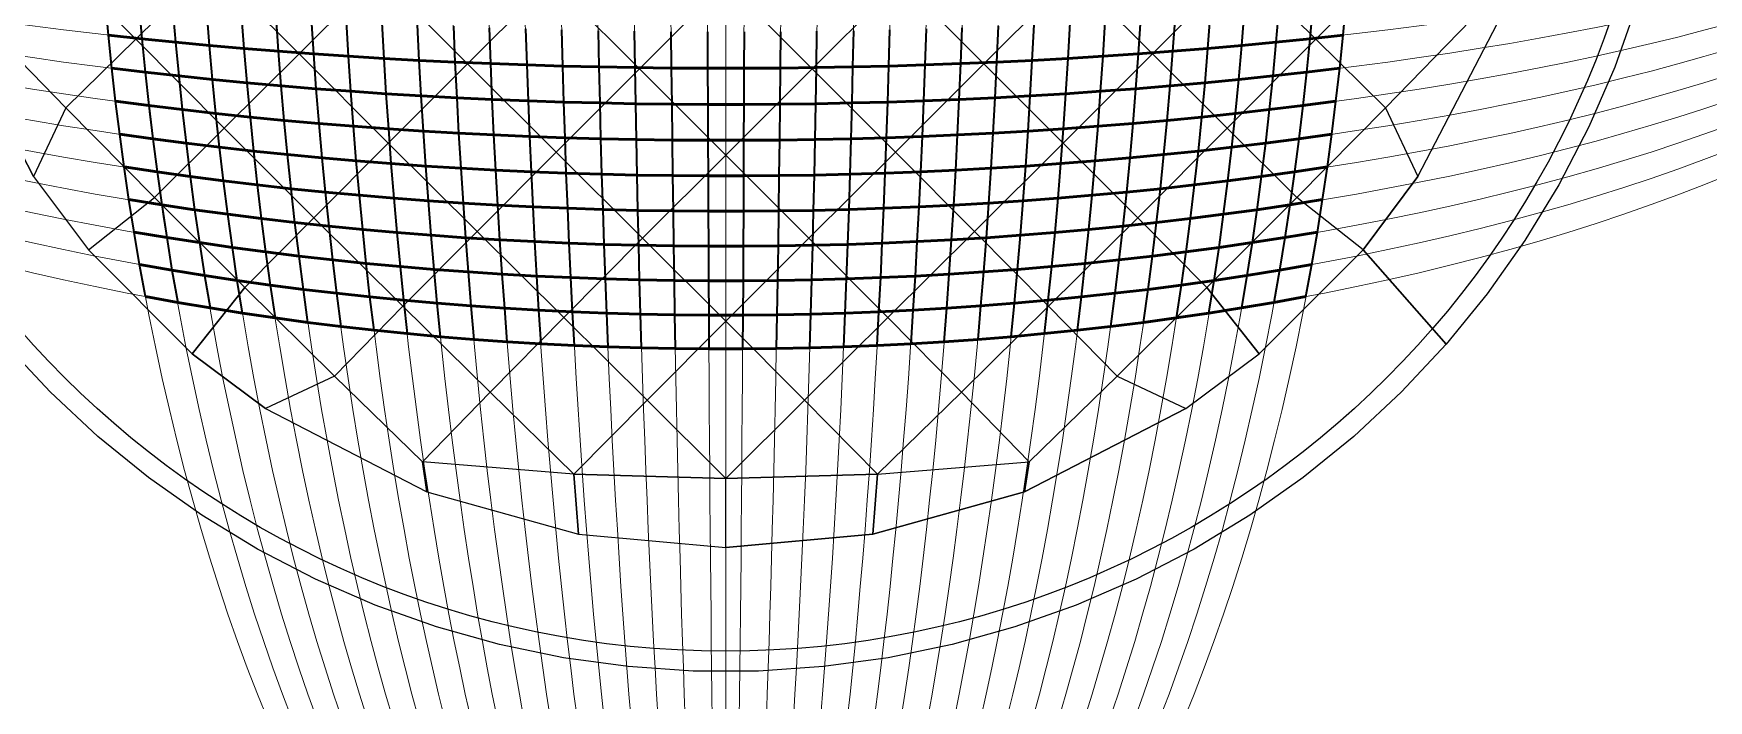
# Model space of a CAD drawing. Header units: millimetres. Extents: x -43 to 170, y -51 to 57.
# Drawn here: x 103.34 to 143.65, y -23.69 to -7.63 of the extents above; entities that cross this region are included whole.
import ezdxf

# ---------------------------------------------------------------- set-up
doc = ezdxf.new("R2010")
doc.units = ezdxf.units.MM
doc.linetypes.add('CENTER2', pattern=[28.575, 19.05, -3.175, 3.175, -3.175])
doc.layers.add('R139', color=7, linetype='Continuous')
for name, color, linetype, lineweight in [('tendons lower level', 201, 'Continuous', 35), ('tendons upper level', 50, 'Continuous', 50), ('Канаты', 130, 'Continuous', 20), ('Осевые линии', 80, 'Continuous', 15)]:
    doc.layers.add(name, color=color, linetype=linetype, lineweight=lineweight)

# ---------------------------------------------------------------- blocks, each defined once
blk = doc.blocks.new('wefwefwefwefefwfwefef')
at = {"layer": 'R139', "color": 0, "linetype": 'ByBlock', "lineweight": -2}
for p, q in [((-14.195, -7.766, -3.886), (-16.262, -5.669, -4.45)), ((-14.195, -7.766, -3.886), (-16.262, -5.669, -4.45)), ((-12.395, -5.984, -2.746), (-14.195, -7.766, -3.886)), ((-12.395, -5.984, -2.746), (-14.195, -7.766, -3.886)), ((-10.268, -8.12, -2.467), (-12.395, -5.984, -2.746)), ((-10.268, -8.12, -2.467), (-12.395, -5.984, -2.746)), ((10.268, -8.12, -2.467), (12.395, -5.984, -2.746)), ((10.268, -8.12, -2.467), (12.395, -5.984, -2.746)), ((12.395, -5.984, -2.746), (14.195, -7.766, -3.886)), ((12.395, -5.984, -2.746), (14.195, -7.766, -3.886)), ((14.195, -7.766, -3.886), (16.262, -5.669, -4.45)), ((14.195, -7.766, -3.886), (16.262, -5.669, -4.45)), ((-8.357, -6.213, -1.515), (-10.268, -8.12, -2.467)), ((-10.268, -8.12, -2.467), (-8.357, -6.213, -1.515)), ((-6.213, -8.357, -1.515), (-8.357, -6.213, -1.515)), ((-8.357, -6.213, -1.515), (-6.213, -8.357, -1.515)), ((-4.207, -6.35, -0.771), (-6.213, -8.357, -1.515)), ((-6.213, -8.357, -1.515), (-4.207, -6.35, -0.771)), ((-4.207, -6.35, -0.771), (-2.079, -8.477, -1.037)), ((-4.207, -6.35, -0.771), (-2.079, -8.477, -1.037)), ((-2.079, -8.477, -1.037), (0, -6.396, -0.522)), ((-2.079, -8.477, -1.037), (0, -6.396, -0.522)), ((2.079, -8.477, -1.037), (0, -6.396, -0.522)), ((0, -6.396, -0.522), (2.079, -8.477, -1.037)), ((4.207, -6.35, -0.771), (2.079, -8.477, -1.037)), ((4.207, -6.35, -0.771), (2.079, -8.477, -1.037)), ((4.207, -6.35, -0.771), (6.213, -8.357, -1.515)), ((6.213, -8.357, -1.515), (4.207, -6.35, -0.771)), ((6.213, -8.357, -1.515), (8.357, -6.213, -1.515)), ((8.357, -6.213, -1.515), (6.213, -8.357, -1.515)), ((8.357, -6.213, -1.515), (10.268, -8.12, -2.467)), ((10.268, -8.12, -2.467), (8.357, -6.213, -1.515)), ((-16.655, -11.072, -6.19), (-18.662, -7.192, -6.19)), ((-18.662, -7.192, -6.19), (-16.655, -11.072, -6.19)), ((16.655, -11.072, -6.19), (18.662, -7.192, -6.19)), ((16.655, -11.072, -6.19), (18.662, -7.192, -6.19)), ((21.915, -6.956, -6.19), (21.39, -8.435, -6.19)), ((21.915, -6.956, -6.19), (21.39, -8.435, -6.19)), ((-17.939, -7.299, -5.761), (-15.875, -9.414, -5.178)), ((-17.939, -7.299, -5.761), (-15.875, -9.414, -5.178)), ((17.939, -7.299, -5.761), (15.875, -9.414, -5.178)), ((17.939, -7.299, -5.761), (15.875, -9.414, -5.178)), ((-15.875, -9.414, -5.178), (-14.195, -7.766, -3.886)), ((-15.875, -9.414, -5.178), (-14.195, -7.766, -3.886)), ((-14.195, -7.766, -3.886), (-12.067, -9.911, -3.599)), ((-14.195, -7.766, -3.886), (-12.067, -9.911, -3.599)), ((14.195, -7.766, -3.886), (12.067, -9.911, -3.599)), ((14.195, -7.766, -3.886), (12.067, -9.911, -3.599)), ((15.875, -9.414, -5.178), (14.195, -7.766, -3.886)), ((15.875, -9.414, -5.178), (14.195, -7.766, -3.886)), ((-12.067, -9.911, -3.599), (-10.268, -8.12, -2.467)), ((-12.067, -9.911, -3.599), (-10.268, -8.12, -2.467)), ((-8.12, -10.268, -2.467), (-10.268, -8.12, -2.467)), ((-10.268, -8.12, -2.467), (-8.12, -10.268, -2.467)), ((-6.213, -8.357, -1.515), (-8.12, -10.268, -2.467)), ((-6.213, -8.357, -1.515), (-8.12, -10.268, -2.467)), ((-4.082, -10.483, -1.786), (-6.213, -8.357, -1.515)), ((-4.082, -10.483, -1.786), (-6.213, -8.357, -1.515)), ((4.082, -10.483, -1.786), (6.213, -8.357, -1.515)), ((4.082, -10.483, -1.786), (6.213, -8.357, -1.515)), ((6.213, -8.357, -1.515), (8.12, -10.268, -2.467)), ((6.213, -8.357, -1.515), (8.12, -10.268, -2.467)), ((8.12, -10.268, -2.467), (10.268, -8.12, -2.467)), ((10.268, -8.12, -2.467), (8.12, -10.268, -2.467)), ((12.067, -9.911, -3.599), (10.268, -8.12, -2.467)), ((12.067, -9.911, -3.599), (10.268, -8.12, -2.467)), ((21.39, -8.435, -6.19), (20.764, -9.875, -6.19)), ((21.39, -8.435, -6.19), (20.764, -9.875, -6.19)), ((-2.079, -8.477, -1.037), (-4.082, -10.483, -1.786)), ((-2.079, -8.477, -1.037), (-4.082, -10.483, -1.786)), ((0, -10.555, -1.559), (-2.079, -8.477, -1.037)), ((0, -10.555, -1.559), (-2.079, -8.477, -1.037)), ((0, -10.555, -1.559), (2.079, -8.477, -1.037)), ((2.079, -8.477, -1.037), (0, -10.555, -1.559)), ((2.079, -8.477, -1.037), (4.082, -10.483, -1.786)), ((2.079, -8.477, -1.037), (4.082, -10.483, -1.786)), ((-15.875, -9.414, -5.178), (-16.655, -11.072, -6.19)), ((-15.875, -9.414, -5.178), (-16.655, -11.072, -6.19)), ((-13.742, -11.575, -4.881), (-15.875, -9.414, -5.178)), ((-13.742, -11.575, -4.881), (-15.875, -9.414, -5.178)), ((13.742, -11.575, -4.881), (15.875, -9.414, -5.178)), ((13.742, -11.575, -4.881), (15.875, -9.414, -5.178)), ((15.875, -9.414, -5.178), (16.655, -11.072, -6.19)), ((15.875, -9.414, -5.178), (16.655, -11.072, -6.19)), ((-12.067, -9.911, -3.599), (-13.742, -11.575, -4.881)), ((-12.067, -9.911, -3.599), (-13.742, -11.575, -4.881)), ((-9.911, -12.067, -3.599), (-12.067, -9.911, -3.599)), ((-9.911, -12.067, -3.599), (-12.067, -9.911, -3.599)), ((9.911, -12.067, -3.599), (12.067, -9.911, -3.599)), ((9.911, -12.067, -3.599), (12.067, -9.911, -3.599)), ((12.067, -9.911, -3.599), (13.742, -11.575, -4.881)), ((12.067, -9.911, -3.599), (13.742, -11.575, -4.881)), ((20.764, -9.875, -6.19), (20.042, -11.269, -6.19)), ((20.764, -9.875, -6.19), (20.042, -11.269, -6.19)), ((-8.12, -10.268, -2.467), (-9.911, -12.067, -3.599)), ((-9.911, -12.067, -3.599), (-8.12, -10.268, -2.467)), ((-8.12, -10.268, -2.467), (-5.984, -12.395, -2.746)), ((-8.12, -10.268, -2.467), (-5.984, -12.395, -2.746)), ((8.12, -10.268, -2.467), (5.984, -12.395, -2.746)), ((8.12, -10.268, -2.467), (5.984, -12.395, -2.746)), ((8.12, -10.268, -2.467), (9.911, -12.067, -3.599)), ((9.911, -12.067, -3.599), (8.12, -10.268, -2.467)), ((-5.984, -12.395, -2.746), (-4.082, -10.483, -1.786)), ((-5.984, -12.395, -2.746), (-4.082, -10.483, -1.786)), ((-4.082, -10.483, -1.786), (-2.001, -12.558, -2.319)), ((-4.082, -10.483, -1.786), (-2.001, -12.558, -2.319)), ((0, -10.555, -1.559), (-2.001, -12.558, -2.319)), ((-2.001, -12.558, -2.319), (0, -10.555, -1.559)), ((2.001, -12.558, -2.319), (0, -10.555, -1.559)), ((2.001, -12.558, -2.319), (0, -10.555, -1.559)), ((4.082, -10.483, -1.786), (2.001, -12.558, -2.319)), ((4.082, -10.483, -1.786), (2.001, -12.558, -2.319)), ((5.984, -12.395, -2.746), (4.082, -10.483, -1.786)), ((5.984, -12.395, -2.746), (4.082, -10.483, -1.786)), ((-16.655, -11.072, -6.19), (-15.337, -12.837, -6.19)), ((-16.655, -11.072, -6.19), (-15.337, -12.837, -6.19)), ((16.655, -11.072, -6.19), (15.337, -12.837, -6.19)), ((15.337, -12.837, -6.19), (16.655, -11.072, -6.19)), ((20.042, -11.269, -6.19), (19.226, -12.61, -6.19)), ((20.042, -11.269, -6.19), (19.226, -12.61, -6.19)), ((-15.337, -12.837, -6.19), (-13.742, -11.575, -4.881)), ((-15.337, -12.837, -6.19), (-13.742, -11.575, -4.881)), ((-13.742, -11.575, -4.881), (-11.575, -13.742, -4.881)), ((-13.742, -11.575, -4.881), (-11.575, -13.742, -4.881)), ((13.742, -11.575, -4.881), (11.575, -13.742, -4.881)), ((13.742, -11.575, -4.881), (11.575, -13.742, -4.881)), ((15.337, -12.837, -6.19), (13.742, -11.575, -4.881)), ((15.337, -12.837, -6.19), (13.742, -11.575, -4.881)), ((-11.575, -13.742, -4.881), (-9.911, -12.067, -3.599)), ((-9.911, -12.067, -3.599), (-11.575, -13.742, -4.881)), ((-7.766, -14.195, -3.886), (-9.911, -12.067, -3.599)), ((-7.766, -14.195, -3.886), (-9.911, -12.067, -3.599)), ((7.766, -14.195, -3.886), (9.911, -12.067, -3.599)), ((7.766, -14.195, -3.886), (9.911, -12.067, -3.599)), ((11.575, -13.742, -4.881), (9.911, -12.067, -3.599)), ((9.911, -12.067, -3.599), (11.575, -13.742, -4.881)), ((-5.984, -12.395, -2.746), (-7.766, -14.195, -3.886)), ((-5.984, -12.395, -2.746), (-7.766, -14.195, -3.886)), ((-3.897, -14.466, -3.292), (-5.984, -12.395, -2.746)), ((-3.897, -14.466, -3.292), (-5.984, -12.395, -2.746)), ((3.897, -14.466, -3.292), (5.984, -12.395, -2.746)), ((3.897, -14.466, -3.292), (5.984, -12.395, -2.746)), ((5.984, -12.395, -2.746), (7.766, -14.195, -3.886)), ((5.984, -12.395, -2.746), (7.766, -14.195, -3.886)), ((-12.837, -15.337, -6.19), (-15.337, -12.837, -6.19)), ((-15.337, -12.837, -6.19), (-12.837, -15.337, -6.19)), ((-3.897, -14.466, -3.292), (-2.001, -12.558, -2.319)), ((-2.001, -12.558, -2.319), (-3.897, -14.466, -3.292)), ((-2.001, -12.558, -2.319), (0, -14.556, -3.095)), ((-2.001, -12.558, -2.319), (0, -14.556, -3.095)), ((0, -14.556, -3.095), (2.001, -12.558, -2.319)), ((2.001, -12.558, -2.319), (0, -14.556, -3.095)), ((3.897, -14.466, -3.292), (2.001, -12.558, -2.319)), ((2.001, -12.558, -2.319), (3.897, -14.466, -3.292)), ((12.837, -15.337, -6.19), (15.337, -12.837, -6.19)), ((12.837, -15.337, -6.19), (15.337, -12.837, -6.19)), ((15.337, -12.837, -6.19), (17.33, -15.111, -6.19)), ((17.33, -15.111, -6.19), (15.337, -12.837, -6.19)), ((19.226, -12.61, -6.19), (18.321, -13.893, -6.19)), ((19.226, -12.61, -6.19), (18.321, -13.893, -6.19)), ((-11.575, -13.742, -4.881), (-12.837, -15.337, -6.19)), ((-12.837, -15.337, -6.19), (-11.575, -13.742, -4.881)), ((-11.575, -13.742, -4.881), (-9.414, -15.875, -5.178)), ((-11.575, -13.742, -4.881), (-9.414, -15.875, -5.178)), ((11.575, -13.742, -4.881), (9.414, -15.875, -5.178)), ((11.575, -13.742, -4.881), (9.414, -15.875, -5.178)), ((11.575, -13.742, -4.881), (12.837, -15.337, -6.19)), ((12.837, -15.337, -6.19), (11.575, -13.742, -4.881)), ((18.321, -13.893, -6.19), (17.33, -15.111, -6.19)), ((18.321, -13.893, -6.19), (17.33, -15.111, -6.19)), ((-9.414, -15.875, -5.178), (-7.766, -14.195, -3.886)), ((-9.414, -15.875, -5.178), (-7.766, -14.195, -3.886)), ((-7.766, -14.195, -3.886), (-5.669, -16.262, -4.45)), ((-7.766, -14.195, -3.886), (-5.669, -16.262, -4.45)), ((-3.897, -14.466, -3.292), (-5.669, -16.262, -4.45)), ((-5.669, -16.262, -4.45), (-3.897, -14.466, -3.292)), ((-1.893, -16.454, -4.088), (-3.897, -14.466, -3.292)), ((-1.893, -16.454, -4.088), (-3.897, -14.466, -3.292)), ((1.893, -16.454, -4.088), (3.897, -14.466, -3.292)), ((1.893, -16.454, -4.088), (3.897, -14.466, -3.292)), ((3.897, -14.466, -3.292), (5.669, -16.262, -4.45)), ((5.669, -16.262, -4.45), (3.897, -14.466, -3.292)), ((7.766, -14.195, -3.886), (5.669, -16.262, -4.45)), ((7.766, -14.195, -3.886), (5.669, -16.262, -4.45)), ((9.414, -15.875, -5.178), (7.766, -14.195, -3.886)), ((9.414, -15.875, -5.178), (7.766, -14.195, -3.886)), ((-1.893, -16.454, -4.088), (0, -14.556, -3.095)), ((0, -14.556, -3.095), (-1.893, -16.454, -4.088)), ((0, -14.556, -3.095), (1.893, -16.454, -4.088)), ((0, -14.556, -3.095), (1.893, -16.454, -4.088)), ((-16.258, -16.258, -6.19), (-17.33, -15.111, -6.19)), ((-16.258, -16.258, -6.19), (-17.33, -15.111, -6.19)), ((17.33, -15.111, -6.19), (16.258, -16.258, -6.19)), ((17.33, -15.111, -6.19), (16.258, -16.258, -6.19)), ((-11.072, -16.655, -6.19), (-12.837, -15.337, -6.19)), ((-12.837, -15.337, -6.19), (-11.072, -16.655, -6.19)), ((11.072, -16.655, -6.19), (12.837, -15.337, -6.19)), ((11.072, -16.655, -6.19), (12.837, -15.337, -6.19)), ((-9.414, -15.875, -5.178), (-11.072, -16.655, -6.19)), ((-9.414, -15.875, -5.178), (-11.072, -16.655, -6.19)), ((-7.299, -17.939, -5.761), (-9.414, -15.875, -5.178)), ((-7.299, -17.939, -5.761), (-9.414, -15.875, -5.178)), ((7.299, -17.939, -5.761), (9.414, -15.875, -5.178)), ((7.299, -17.939, -5.761), (9.414, -15.875, -5.178)), ((9.414, -15.875, -5.178), (11.072, -16.655, -6.19)), ((9.414, -15.875, -5.178), (11.072, -16.655, -6.19)), ((-15.111, -17.33, -6.19), (-16.258, -16.258, -6.19)), ((-15.111, -17.33, -6.19), (-16.258, -16.258, -6.19)), ((-7.299, -17.939, -5.761), (-5.669, -16.262, -4.45)), ((-5.669, -16.262, -4.45), (-7.299, -17.939, -5.761)), ((-5.669, -16.262, -4.45), (-3.655, -18.24, -5.27)), ((-5.669, -16.262, -4.45), (-3.655, -18.24, -5.27)), ((-3.655, -18.24, -5.27), (-1.893, -16.454, -4.088)), ((-1.893, -16.454, -4.088), (-3.655, -18.24, -5.27)), ((0, -18.34, -5.107), (-1.893, -16.454, -4.088)), ((0, -18.34, -5.107), (-1.893, -16.454, -4.088)), ((1.893, -16.454, -4.088), (0, -18.34, -5.107)), ((0, -18.34, -5.107), (1.893, -16.454, -4.088)), ((3.655, -18.24, -5.27), (1.893, -16.454, -4.088)), ((1.893, -16.454, -4.088), (3.655, -18.24, -5.27)), ((5.669, -16.262, -4.45), (3.655, -18.24, -5.27)), ((5.669, -16.262, -4.45), (3.655, -18.24, -5.27)), ((7.299, -17.939, -5.761), (5.669, -16.262, -4.45)), ((5.669, -16.262, -4.45), (7.299, -17.939, -5.761)), ((16.258, -16.258, -6.19), (15.111, -17.33, -6.19)), ((16.258, -16.258, -6.19), (15.111, -17.33, -6.19)), ((-11.072, -16.655, -6.19), (-7.192, -18.662, -6.19)), ((-11.072, -16.655, -6.19), (-7.192, -18.662, -6.19)), ((11.072, -16.655, -6.19), (7.192, -18.662, -6.19)), ((7.192, -18.662, -6.19), (11.072, -16.655, -6.19)), ((-13.893, -18.321, -6.19), (-15.111, -17.33, -6.19)), ((-13.893, -18.321, -6.19), (-15.111, -17.33, -6.19)), ((15.111, -17.33, -6.19), (13.893, -18.321, -6.19)), ((15.111, -17.33, -6.19), (13.893, -18.321, -6.19)), ((-3.655, -18.24, -5.27), (-7.299, -17.939, -5.761)), ((-7.192, -18.662, -6.19), (-7.299, -17.939, -5.761)), ((-3.655, -18.24, -5.27), (-7.299, -17.939, -5.761)), ((-7.299, -17.939, -5.761), (-7.192, -18.662, -6.19)), ((3.655, -18.24, -5.27), (7.299, -17.939, -5.761)), ((3.655, -18.24, -5.27), (7.299, -17.939, -5.761)), ((7.192, -18.662, -6.19), (7.299, -17.939, -5.761)), ((7.299, -17.939, -5.761), (7.192, -18.662, -6.19)), ((-12.61, -19.226, -6.19), (-13.893, -18.321, -6.19)), ((-12.61, -19.226, -6.19), (-13.893, -18.321, -6.19)), ((-3.542, -19.684, -6.19), (-3.655, -18.24, -5.27)), ((-3.655, -18.24, -5.27), (0, -18.34, -5.107)), ((0, -18.34, -5.107), (-3.655, -18.24, -5.27)), ((-3.655, -18.24, -5.27), (-3.542, -19.684, -6.19)), ((3.655, -18.24, -5.27), (0, -18.34, -5.107)), ((0, -18.34, -5.107), (3.655, -18.24, -5.27)), ((0, -20, -6.19), (0, -18.34, -5.107)), ((0, -20, -6.19), (0, -18.34, -5.107)), ((3.542, -19.684, -6.19), (3.655, -18.24, -5.27)), ((3.655, -18.24, -5.27), (3.542, -19.684, -6.19)), ((13.893, -18.321, -6.19), (12.61, -19.226, -6.19)), ((13.893, -18.321, -6.19), (12.61, -19.226, -6.19)), ((-7.192, -18.662, -6.19), (-3.542, -19.684, -6.19)), ((-7.192, -18.662, -6.19), (-3.542, -19.684, -6.19)), ((7.192, -18.662, -6.19), (3.542, -19.684, -6.19)), ((3.542, -19.684, -6.19), (7.192, -18.662, -6.19)), ((-11.269, -20.042, -6.19), (-12.61, -19.226, -6.19)), ((-11.269, -20.042, -6.19), (-12.61, -19.226, -6.19)), ((12.61, -19.226, -6.19), (11.269, -20.042, -6.19)), ((12.61, -19.226, -6.19), (11.269, -20.042, -6.19)), ((-3.542, -19.684, -6.19), (0, -20, -6.19)), ((-3.542, -19.684, -6.19), (0, -20, -6.19)), ((3.542, -19.684, -6.19), (0, -20, -6.19)), ((0, -20, -6.19), (3.542, -19.684, -6.19)), ((-9.875, -20.764, -6.19), (-11.269, -20.042, -6.19)), ((-9.875, -20.764, -6.19), (-11.269, -20.042, -6.19)), ((11.269, -20.042, -6.19), (9.875, -20.764, -6.19)), ((11.269, -20.042, -6.19), (9.875, -20.764, -6.19)), ((-8.435, -21.39, -6.19), (-9.875, -20.764, -6.19)), ((-8.435, -21.39, -6.19), (-9.875, -20.764, -6.19)), ((9.875, -20.764, -6.19), (8.435, -21.39, -6.19)), ((9.875, -20.764, -6.19), (8.435, -21.39, -6.19)), ((-6.956, -21.915, -6.19), (-8.435, -21.39, -6.19)), ((-6.956, -21.915, -6.19), (-8.435, -21.39, -6.19)), ((8.435, -21.39, -6.19), (6.956, -21.916, -6.19)), ((8.435, -21.39, -6.19), (6.956, -21.916, -6.19)), ((-5.444, -22.339, -6.19), (-6.956, -21.915, -6.19)), ((-5.444, -22.339, -6.19), (-6.956, -21.915, -6.19)), ((6.956, -21.916, -6.19), (5.444, -22.339, -6.19)), ((6.956, -21.916, -6.19), (5.444, -22.339, -6.19)), ((-3.907, -22.659, -6.19), (-5.444, -22.339, -6.19)), ((-3.907, -22.659, -6.19), (-5.444, -22.339, -6.19)), ((5.444, -22.339, -6.19), (3.907, -22.659, -6.19)), ((5.444, -22.339, -6.19), (3.907, -22.659, -6.19)), ((-2.351, -22.872, -6.19), (-3.907, -22.659, -6.19)), ((-2.351, -22.872, -6.19), (-3.907, -22.659, -6.19)), ((-0.785, -22.979, -6.19), (-2.351, -22.872, -6.19)), ((-0.785, -22.979, -6.19), (-2.351, -22.872, -6.19)), ((2.351, -22.872, -6.19), (0.785, -22.979, -6.19)), ((2.351, -22.872, -6.19), (0.785, -22.979, -6.19)), ((3.907, -22.659, -6.19), (2.351, -22.872, -6.19)), ((3.907, -22.659, -6.19), (2.351, -22.872, -6.19)), ((0.785, -22.979, -6.19), (-0.785, -22.979, -6.19)), ((0.785, -22.979, -6.19), (-0.785, -22.979, -6.19))]:
    blk.add_line(p, q, dxfattribs=at)

msp = doc.modelspace()

# ---------------------------------------------------------------- linework, layer by layer
msp.add_circle((120, 0, 29.02), 22.5)
at = {"layer": 'tendons lower level', "linetype": 'Continuous', "ltscale": 250}
for points in [[(106.04, -13.96, 28.9), (105.898, -13.187, 29.193), (105.765, -12.409, 29.468), (105.641, -11.627, 29.726), (105.525, -10.841, 29.966), (105.417, -10.052, 30.188), (105.318, -9.259, 30.393), (105.228, -8.463, 30.58), (105.146, -7.665, 30.751), (105.072, -6.864, 30.904)], [(105.878, -6.944, 31.263), (105.949, -7.753, 31.104), (106.029, -8.56, 30.928), (106.117, -9.363, 30.734), (106.212, -10.163, 30.522), (106.316, -10.96, 30.292), (106.428, -11.752, 30.045), (106.548, -12.54, 29.779), (106.676, -13.324, 29.495), (106.813, -14.102, 29.193)], [(106.692, -7.019, 31.601), (106.761, -7.836, 31.438), (106.838, -8.65, 31.256), (106.922, -9.461, 31.056), (107.014, -10.268, 30.837), (107.114, -11.071, 30.6), (107.221, -11.87, 30.345), (107.337, -12.663, 30.071), (107.46, -13.452, 29.779), (107.591, -14.235, 29.468)], [(108.373, -14.359, 29.726), (108.248, -13.572, 30.045), (108.13, -12.779, 30.345), (108.02, -11.98, 30.626), (107.918, -11.176, 30.889), (107.822, -10.366, 31.133), (107.734, -9.553, 31.357), (107.654, -8.736, 31.564), (107.58, -7.914, 31.751), (107.515, -7.09, 31.919)], [(108.344, -7.156, 32.217), (108.407, -7.987, 32.044), (108.476, -8.815, 31.851), (108.553, -9.639, 31.639), (108.636, -10.458, 31.408), (108.727, -11.273, 31.158), (108.824, -12.082, 30.889), (108.929, -12.886, 30.6), (109.04, -13.684, 30.292), (109.159, -14.475, 29.966)], [(109.948, -14.583, 30.188), (109.837, -13.788, 30.522), (109.732, -12.986, 30.837), (109.634, -12.178, 31.133), (109.542, -11.364, 31.408), (109.456, -10.544, 31.665), (109.377, -9.719, 31.902), (109.305, -8.889, 32.119), (109.239, -8.055, 32.316), (109.18, -7.218, 32.494)], [(130.052, -14.583, 30.188), (130.163, -13.788, 30.522), (130.268, -12.986, 30.837), (130.366, -12.178, 31.133), (130.458, -11.364, 31.408), (130.544, -10.544, 31.665), (130.623, -9.719, 31.902), (130.695, -8.889, 32.119), (130.761, -8.055, 32.316), (130.82, -7.218, 32.494)], [(131.656, -7.156, 32.217), (131.593, -7.987, 32.044), (131.524, -8.815, 31.851), (131.447, -9.639, 31.639), (131.364, -10.458, 31.408), (131.273, -11.273, 31.158), (131.176, -12.082, 30.889), (131.071, -12.886, 30.6), (130.96, -13.684, 30.292), (130.841, -14.475, 29.966)], [(131.627, -14.359, 29.726), (131.752, -13.572, 30.045), (131.87, -12.779, 30.345), (131.98, -11.98, 30.626), (132.082, -11.176, 30.889), (132.178, -10.366, 31.133), (132.266, -9.553, 31.357), (132.346, -8.736, 31.564), (132.42, -7.914, 31.751), (132.485, -7.09, 31.919)], [(133.308, -7.019, 31.601), (133.239, -7.836, 31.438), (133.162, -8.65, 31.256), (133.078, -9.461, 31.056), (132.986, -10.268, 30.837), (132.886, -11.071, 30.6), (132.779, -11.87, 30.345), (132.663, -12.663, 30.071), (132.54, -13.452, 29.779), (132.409, -14.235, 29.468)], [(134.122, -6.944, 31.263), (134.051, -7.753, 31.104), (133.971, -8.56, 30.928), (133.883, -9.363, 30.734), (133.788, -10.163, 30.522), (133.684, -10.96, 30.292), (133.572, -11.752, 30.045), (133.452, -12.54, 29.779), (133.324, -13.324, 29.495), (133.187, -14.102, 29.193)], [(133.96, -13.96, 28.9), (134.102, -13.187, 29.193), (134.235, -12.409, 29.468), (134.359, -11.627, 29.726), (134.475, -10.841, 29.966), (134.583, -10.052, 30.188), (134.682, -9.259, 30.393), (134.772, -8.463, 30.58), (134.854, -7.665, 30.751), (134.928, -6.864, 30.904)], [(110.023, -7.274, 32.75), (110.078, -8.118, 32.568), (110.14, -8.958, 32.366), (110.207, -9.793, 32.144), (110.281, -10.623, 31.902), (110.361, -11.447, 31.639), (110.447, -12.266, 31.357), (110.539, -13.078, 31.056), (110.637, -13.883, 30.734), (110.741, -14.682, 30.393)], [(111.537, -14.772, 30.58), (111.44, -13.971, 30.928), (111.35, -13.162, 31.256), (111.264, -12.346, 31.564), (111.185, -11.524, 31.851), (111.111, -10.695, 32.119), (111.042, -9.86, 32.366), (110.98, -9.02, 32.592), (110.923, -8.176, 32.799), (110.871, -7.327, 32.985)], [(111.725, -7.374, 33.199), (111.772, -8.228, 33.009), (111.824, -9.077, 32.799), (111.882, -9.922, 32.568), (111.945, -10.761, 32.316), (112.013, -11.593, 32.044), (112.086, -12.42, 31.751), (112.164, -13.239, 31.438), (112.247, -14.051, 31.104), (112.335, -14.854, 30.751)], [(113.136, -14.928, 30.904), (113.056, -14.122, 31.263), (112.981, -13.308, 31.601), (112.91, -12.485, 31.919), (112.844, -11.656, 32.217), (112.782, -10.82, 32.494), (112.726, -9.977, 32.75), (112.673, -9.129, 32.985), (112.626, -8.275, 33.199), (112.583, -7.417, 33.391)], [(113.446, -7.455, 33.563), (113.484, -8.317, 33.367), (113.526, -9.175, 33.15), (113.573, -10.026, 32.911), (113.624, -10.872, 32.652), (113.678, -11.712, 32.371), (113.737, -12.544, 32.069), (113.8, -13.369, 31.746), (113.867, -14.186, 31.403), (113.938, -14.994, 31.039)], [(114.743, -15.051, 31.158), (114.681, -14.241, 31.526), (114.622, -13.422, 31.874), (114.567, -12.595, 32.2), (114.516, -11.76, 32.506), (114.468, -10.918, 32.79), (114.423, -10.07, 33.053), (114.383, -9.215, 33.295), (114.345, -8.354, 33.515), (114.312, -7.488, 33.713)], [(115.182, -7.517, 33.842), (115.21, -8.386, 33.641), (115.242, -9.249, 33.419), (115.277, -10.107, 33.174), (115.314, -10.958, 32.909), (115.355, -11.802, 32.621), (115.399, -12.639, 32.312), (115.446, -13.468, 31.982), (115.496, -14.289, 31.631), (115.549, -15.1, 31.26)], [(116.357, -15.141, 31.344), (116.313, -14.328, 31.719), (116.272, -13.506, 32.073), (116.233, -12.676, 32.406), (116.197, -11.837, 32.717), (116.163, -10.991, 33.007), (116.132, -10.137, 33.276), (116.104, -9.278, 33.522), (116.077, -8.412, 33.747), (116.054, -7.541, 33.949)], [(116.928, -7.56, 34.035), (116.947, -8.433, 33.831), (116.967, -9.301, 33.605), (116.99, -10.162, 33.357), (117.014, -11.017, 33.086), (117.04, -11.865, 32.794), (117.069, -12.705, 32.481), (117.099, -13.537, 32.146), (117.131, -14.36, 31.789), (117.165, -15.174, 31.412)], [(117.975, -15.198, 31.463), (117.95, -14.384, 31.842), (117.927, -13.56, 32.2), (117.905, -12.727, 32.537), (117.885, -11.886, 32.852), (117.866, -11.037, 33.146), (117.849, -10.181, 33.417), (117.833, -9.318, 33.667), (117.818, -8.449, 33.895), (117.805, -7.574, 34.1)], [(118.682, -7.584, 34.143), (118.69, -8.459, 33.937), (118.699, -9.329, 33.709), (118.709, -10.193, 33.458), (118.719, -11.05, 33.185), (118.731, -11.9, 32.891), (118.743, -12.742, 32.574), (118.756, -13.575, 32.236), (118.77, -14.4, 31.877), (118.785, -15.215, 31.497)], [(119.561, -7.589, 34.165), (119.563, -8.465, 33.958), (119.566, -9.335, 33.729), (119.57, -10.199, 33.478), (119.573, -11.057, 33.205), (119.577, -11.907, 32.91), (119.581, -12.749, 32.593), (119.585, -13.583, 32.254), (119.59, -14.408, 31.894), (119.595, -15.223, 31.513)], [(120.439, -7.589, 34.165), (120.437, -8.465, 33.958), (120.434, -9.335, 33.729), (120.43, -10.199, 33.478), (120.427, -11.057, 33.205), (120.423, -11.907, 32.91), (120.419, -12.749, 32.593), (120.415, -13.583, 32.254), (120.41, -14.408, 31.894), (120.405, -15.223, 31.513)], [(121.318, -7.584, 34.143), (121.31, -8.459, 33.937), (121.301, -9.329, 33.709), (121.291, -10.193, 33.458), (121.281, -11.05, 33.185), (121.269, -11.9, 32.891), (121.257, -12.742, 32.574), (121.244, -13.575, 32.236), (121.23, -14.4, 31.877), (121.215, -15.215, 31.497)], [(122.025, -15.198, 31.463), (122.05, -14.384, 31.842), (122.073, -13.56, 32.2), (122.095, -12.727, 32.537), (122.115, -11.886, 32.852), (122.134, -11.037, 33.146), (122.151, -10.181, 33.417), (122.167, -9.318, 33.667), (122.182, -8.449, 33.895), (122.195, -7.574, 34.1)], [(123.072, -7.56, 34.035), (123.053, -8.433, 33.831), (123.033, -9.301, 33.605), (123.01, -10.162, 33.357), (122.986, -11.017, 33.086), (122.96, -11.865, 32.794), (122.931, -12.705, 32.481), (122.901, -13.537, 32.146), (122.869, -14.36, 31.789), (122.835, -15.174, 31.412)], [(123.643, -15.141, 31.344), (123.687, -14.328, 31.719), (123.728, -13.506, 32.073), (123.767, -12.676, 32.406), (123.803, -11.837, 32.717), (123.837, -10.991, 33.007), (123.868, -10.137, 33.276), (123.896, -9.278, 33.522), (123.923, -8.412, 33.747), (123.946, -7.541, 33.949)], [(124.818, -7.517, 33.842), (124.79, -8.386, 33.641), (124.758, -9.249, 33.419), (124.723, -10.107, 33.174), (124.686, -10.958, 32.909), (124.645, -11.802, 32.621), (124.601, -12.639, 32.312), (124.554, -13.468, 31.982), (124.504, -14.289, 31.631), (124.451, -15.1, 31.26)], [(125.257, -15.051, 31.158), (125.319, -14.241, 31.526), (125.378, -13.422, 31.874), (125.433, -12.595, 32.2), (125.484, -11.76, 32.506), (125.532, -10.918, 32.79), (125.577, -10.07, 33.053), (125.617, -9.215, 33.295), (125.655, -8.354, 33.515), (125.688, -7.488, 33.713)], [(126.554, -7.455, 33.563), (126.516, -8.317, 33.367), (126.474, -9.175, 33.15), (126.427, -10.026, 32.911), (126.376, -10.872, 32.652), (126.322, -11.712, 32.371), (126.263, -12.544, 32.069), (126.2, -13.369, 31.746), (126.133, -14.186, 31.403), (126.062, -14.994, 31.039)], [(126.864, -14.928, 30.904), (126.944, -14.122, 31.263), (127.019, -13.308, 31.601), (127.09, -12.485, 31.919), (127.156, -11.656, 32.217), (127.218, -10.82, 32.494), (127.274, -9.977, 32.75), (127.327, -9.129, 32.985), (127.374, -8.275, 33.199), (127.417, -7.417, 33.391)], [(128.275, -7.374, 33.199), (128.228, -8.228, 33.009), (128.176, -9.077, 32.799), (128.118, -9.922, 32.568), (128.055, -10.761, 32.316), (127.987, -11.593, 32.044), (127.914, -12.42, 31.751), (127.836, -13.239, 31.438), (127.753, -14.051, 31.104), (127.665, -14.854, 30.751)], [(128.463, -14.772, 30.58), (128.56, -13.971, 30.928), (128.65, -13.162, 31.256), (128.736, -12.346, 31.564), (128.815, -11.524, 31.851), (128.889, -10.695, 32.119), (128.958, -9.86, 32.366), (129.02, -9.02, 32.592), (129.077, -8.176, 32.799), (129.129, -7.327, 32.985)], [(129.977, -7.274, 32.75), (129.922, -8.118, 32.568), (129.86, -8.958, 32.366), (129.793, -9.793, 32.144), (129.719, -10.623, 31.902), (129.639, -11.447, 31.639), (129.553, -12.266, 31.357), (129.461, -13.078, 31.056), (129.363, -13.883, 30.734), (129.259, -14.682, 30.393)]]:
    msp.add_polyline3d(points, dxfattribs=at)
at = {"layer": 'tendons upper level', "linetype": 'Continuous', "ltscale": 250}
for points in [[(134.854, -7.665, 30.751), (134.051, -7.753, 31.104), (133.239, -7.836, 31.438), (132.42, -7.914, 31.751), (131.593, -7.987, 32.044), (130.761, -8.055, 32.316), (129.922, -8.118, 32.568), (129.077, -8.176, 32.799), (128.228, -8.228, 33.009), (127.374, -8.275, 33.199), (126.516, -8.317, 33.367), (125.655, -8.354, 33.515), (124.79, -8.386, 33.641), (123.923, -8.412, 33.747), (123.053, -8.433, 33.831), (122.182, -8.449, 33.895), (121.31, -8.459, 33.937), (120.437, -8.465, 33.958), (119.563, -8.465, 33.958), (118.69, -8.459, 33.937), (117.818, -8.449, 33.895), (116.947, -8.433, 33.831), (116.077, -8.412, 33.747), (115.21, -8.386, 33.641), (114.345, -8.354, 33.515), (113.484, -8.317, 33.367), (112.626, -8.275, 33.199), (111.772, -8.228, 33.009), (110.923, -8.176, 32.799), (110.078, -8.118, 32.568), (109.239, -8.055, 32.316), (108.407, -7.987, 32.044), (107.58, -7.914, 31.751), (106.761, -7.836, 31.438), (105.949, -7.753, 31.104), (105.146, -7.665, 30.751)], [(105.228, -8.463, 30.58), (106.029, -8.56, 30.928), (106.838, -8.65, 31.256), (107.654, -8.736, 31.564), (108.476, -8.815, 31.851), (109.305, -8.889, 32.119), (110.14, -8.958, 32.366), (110.98, -9.02, 32.592), (111.824, -9.077, 32.799), (112.673, -9.129, 32.985), (113.526, -9.175, 33.15), (114.383, -9.215, 33.295), (115.242, -9.249, 33.419), (116.104, -9.278, 33.522), (116.967, -9.301, 33.605), (117.833, -9.318, 33.667), (118.699, -9.329, 33.709), (119.566, -9.335, 33.729), (120.434, -9.335, 33.729), (121.301, -9.329, 33.709), (122.167, -9.318, 33.667), (123.033, -9.301, 33.605), (123.896, -9.278, 33.522), (124.758, -9.249, 33.419), (125.617, -9.215, 33.295), (126.474, -9.175, 33.15), (127.327, -9.129, 32.985), (128.176, -9.077, 32.799), (129.02, -9.02, 32.592), (129.86, -8.958, 32.366), (130.695, -8.889, 32.119), (131.524, -8.815, 31.851), (132.346, -8.736, 31.564), (133.162, -8.65, 31.256), (133.971, -8.56, 30.928), (134.772, -8.463, 30.58)], [(134.682, -9.259, 30.393), (133.883, -9.363, 30.734), (133.078, -9.461, 31.056), (132.266, -9.553, 31.357), (131.447, -9.639, 31.639), (130.623, -9.719, 31.902), (129.793, -9.793, 32.144), (128.958, -9.86, 32.366), (128.118, -9.922, 32.568), (127.274, -9.977, 32.75), (126.427, -10.026, 32.911), (125.577, -10.07, 33.053), (124.723, -10.107, 33.174), (123.868, -10.137, 33.276), (123.01, -10.162, 33.357), (122.151, -10.181, 33.417), (121.291, -10.193, 33.458), (120.43, -10.199, 33.478), (119.57, -10.199, 33.478), (118.709, -10.193, 33.458), (117.849, -10.181, 33.417), (116.99, -10.162, 33.357), (116.132, -10.137, 33.276), (115.277, -10.107, 33.174), (114.423, -10.07, 33.053), (113.573, -10.026, 32.911), (112.726, -9.977, 32.75), (111.882, -9.922, 32.568), (111.042, -9.86, 32.366), (110.207, -9.793, 32.144), (109.377, -9.719, 31.902), (108.553, -9.639, 31.639), (107.734, -9.553, 31.357), (106.922, -9.461, 31.056), (106.117, -9.363, 30.734), (105.318, -9.259, 30.393)], [(105.417, -10.052, 30.188), (106.212, -10.163, 30.522), (107.014, -10.268, 30.837), (107.822, -10.366, 31.133), (108.636, -10.458, 31.408), (109.456, -10.544, 31.665), (110.281, -10.623, 31.902), (111.111, -10.695, 32.119), (111.945, -10.761, 32.316), (112.782, -10.82, 32.494), (113.624, -10.872, 32.652), (114.468, -10.918, 32.79), (115.314, -10.958, 32.909), (116.163, -10.991, 33.007), (117.014, -11.017, 33.086), (117.866, -11.037, 33.146), (118.719, -11.05, 33.185), (119.573, -11.057, 33.205), (120.427, -11.057, 33.205), (121.281, -11.05, 33.185), (122.134, -11.037, 33.146), (122.986, -11.017, 33.086), (123.837, -10.991, 33.007), (124.686, -10.958, 32.909), (125.532, -10.918, 32.79), (126.376, -10.872, 32.652), (127.218, -10.82, 32.494), (128.055, -10.761, 32.316), (128.889, -10.695, 32.119), (129.719, -10.623, 31.902), (130.544, -10.544, 31.665), (131.364, -10.458, 31.408), (132.178, -10.366, 31.133), (132.986, -10.268, 30.837), (133.788, -10.163, 30.522), (134.583, -10.052, 30.188)], [(134.475, -10.841, 29.966), (133.684, -10.96, 30.292), (132.886, -11.071, 30.6), (132.082, -11.176, 30.889), (131.273, -11.273, 31.158), (130.458, -11.364, 31.408), (129.639, -11.447, 31.639), (128.815, -11.524, 31.851), (127.987, -11.593, 32.044), (127.156, -11.656, 32.217), (126.322, -11.712, 32.371), (125.484, -11.76, 32.506), (124.645, -11.802, 32.621), (123.803, -11.837, 32.717), (122.96, -11.865, 32.794), (122.115, -11.886, 32.852), (121.269, -11.9, 32.891), (120.423, -11.907, 32.91), (119.577, -11.907, 32.91), (118.731, -11.9, 32.891), (117.885, -11.886, 32.852), (117.04, -11.865, 32.794), (116.197, -11.837, 32.717), (115.355, -11.802, 32.621), (114.516, -11.76, 32.506), (113.678, -11.712, 32.371), (112.844, -11.656, 32.217), (112.013, -11.593, 32.044), (111.185, -11.524, 31.851), (110.361, -11.447, 31.639), (109.542, -11.364, 31.408), (108.727, -11.273, 31.158), (107.918, -11.176, 30.889), (107.114, -11.071, 30.6), (106.316, -10.96, 30.292), (105.525, -10.841, 29.966)], [(105.641, -11.627, 29.726), (106.428, -11.752, 30.045), (107.221, -11.87, 30.345), (108.02, -11.98, 30.626), (108.824, -12.082, 30.889), (109.634, -12.178, 31.133), (110.447, -12.266, 31.357), (111.264, -12.346, 31.564), (112.086, -12.42, 31.751), (112.91, -12.485, 31.919), (113.737, -12.544, 32.069), (114.567, -12.595, 32.2), (115.399, -12.639, 32.312), (116.233, -12.676, 32.406), (117.069, -12.705, 32.481), (117.905, -12.727, 32.537), (118.743, -12.742, 32.574), (119.581, -12.749, 32.593), (120.419, -12.749, 32.593), (121.257, -12.742, 32.574), (122.095, -12.727, 32.537), (122.931, -12.705, 32.481), (123.767, -12.676, 32.406), (124.601, -12.639, 32.312), (125.433, -12.595, 32.2), (126.263, -12.544, 32.069), (127.09, -12.485, 31.919), (127.914, -12.42, 31.751), (128.736, -12.346, 31.564), (129.553, -12.266, 31.357), (130.366, -12.178, 31.133), (131.176, -12.082, 30.889), (131.98, -11.98, 30.626), (132.779, -11.87, 30.345), (133.572, -11.752, 30.045), (134.359, -11.627, 29.726)], [(134.235, -12.409, 29.468), (133.452, -12.54, 29.779), (132.663, -12.663, 30.071), (131.87, -12.779, 30.345), (131.071, -12.886, 30.6), (130.268, -12.986, 30.837), (129.461, -13.078, 31.056), (128.65, -13.162, 31.256), (127.836, -13.239, 31.438), (127.019, -13.308, 31.601), (126.2, -13.369, 31.746), (125.378, -13.422, 31.874), (124.554, -13.468, 31.982), (123.728, -13.506, 32.073), (122.901, -13.537, 32.146), (122.073, -13.56, 32.2), (121.244, -13.575, 32.236), (120.415, -13.583, 32.254), (119.585, -13.583, 32.254), (118.756, -13.575, 32.236), (117.927, -13.56, 32.2), (117.099, -13.537, 32.146), (116.272, -13.506, 32.073), (115.446, -13.468, 31.982), (114.622, -13.422, 31.874), (113.8, -13.369, 31.746), (112.981, -13.308, 31.601), (112.164, -13.239, 31.438), (111.35, -13.162, 31.256), (110.539, -13.078, 31.056), (109.732, -12.986, 30.837), (108.929, -12.886, 30.6), (108.13, -12.779, 30.345), (107.337, -12.663, 30.071), (106.548, -12.54, 29.779), (105.765, -12.409, 29.468)], [(134.102, -13.187, 29.193), (133.324, -13.324, 29.495), (132.54, -13.452, 29.779), (131.752, -13.572, 30.045), (130.96, -13.684, 30.292), (130.163, -13.788, 30.522), (129.363, -13.883, 30.734), (128.56, -13.971, 30.928), (127.753, -14.051, 31.104), (126.944, -14.122, 31.263), (126.133, -14.186, 31.403), (125.319, -14.241, 31.526), (124.504, -14.289, 31.631), (123.687, -14.328, 31.719), (122.869, -14.36, 31.789), (122.05, -14.384, 31.842), (121.23, -14.4, 31.877), (120.41, -14.408, 31.894), (119.59, -14.408, 31.894), (118.77, -14.4, 31.877), (117.95, -14.384, 31.842), (117.131, -14.36, 31.789), (116.313, -14.328, 31.719), (115.496, -14.289, 31.631), (114.681, -14.241, 31.526), (113.867, -14.186, 31.403), (113.056, -14.122, 31.263), (112.247, -14.051, 31.104), (111.44, -13.971, 30.928), (110.637, -13.883, 30.734), (109.837, -13.788, 30.522), (109.04, -13.684, 30.292), (108.248, -13.572, 30.045), (107.46, -13.452, 29.779), (106.676, -13.324, 29.495), (105.898, -13.187, 29.193)], [(106.04, -13.96, 28.9), (106.813, -14.102, 29.193), (107.591, -14.235, 29.468), (108.373, -14.359, 29.726), (109.159, -14.475, 29.966), (109.948, -14.583, 30.188), (110.741, -14.682, 30.393), (111.537, -14.772, 30.58), (112.335, -14.854, 30.751), (113.136, -14.928, 30.904), (113.938, -14.994, 31.039), (114.743, -15.051, 31.158), (115.549, -15.1, 31.26), (116.357, -15.141, 31.344), (117.165, -15.174, 31.412), (117.975, -15.198, 31.463), (118.785, -15.215, 31.497), (119.595, -15.223, 31.513), (120.405, -15.223, 31.513), (121.215, -15.215, 31.497), (122.025, -15.198, 31.463), (122.835, -15.174, 31.412), (123.643, -15.141, 31.344), (124.451, -15.1, 31.26), (125.257, -15.051, 31.158), (126.062, -14.994, 31.039), (126.864, -14.928, 30.904), (127.665, -14.854, 30.751), (128.463, -14.772, 30.58), (129.259, -14.682, 30.393), (130.052, -14.583, 30.188), (130.841, -14.475, 29.966), (131.627, -14.359, 29.726), (132.409, -14.235, 29.468), (133.187, -14.102, 29.193), (133.96, -13.96, 28.9)]]:
    msp.add_polyline3d(points, dxfattribs=at)
at = {"layer": 'Канаты', "linetype": 'Continuous', "ltscale": 250, "extrusion": (-0.900445, 2e-16, -0.434969)}
msp.add_arc((0, -52.196, -108.053), 35, 0, 180, dxfattribs=at)
at = {"layer": 'Канаты', "linetype": 'Continuous', "ltscale": 250, "extrusion": (-0.911331, 2e-16, -0.411673)}
msp.add_arc((0, -49.401, -109.36), 35, 0, 180, dxfattribs=at)
at = {"layer": 'Канаты', "linetype": 'Continuous', "ltscale": 250, "extrusion": (-0.921615, 2e-16, -0.388105)}
msp.add_arc((0, -46.573, -110.594), 35, 0, 180, dxfattribs=at)
at = {"layer": 'Канаты', "linetype": 'Continuous', "ltscale": 250, "extrusion": (0.931289, -2e-16, 0.364281)}
msp.add_arc((0, -43.714, 111.755), 35, 0, 180, dxfattribs=at)
at = {"layer": 'Канаты', "linetype": 'Continuous', "ltscale": 250, "extrusion": (0.940348, -2e-16, 0.340215)}
msp.add_arc((0, -40.826, 112.842), 35, 0, 180, dxfattribs=at)
at = {"layer": 'Канаты', "linetype": 'Continuous', "ltscale": 250, "extrusion": (-0.948784, 2e-16, -0.315925)}
msp.add_arc((0, -37.911, -113.854), 35, 0, 180, dxfattribs=at)
at = {"layer": 'Канаты', "linetype": 'Continuous', "ltscale": 250, "extrusion": (0.956593, -2e-16, 0.291426)}
msp.add_arc((0, -34.971, 114.791), 35, 0, 180, dxfattribs=at)
at = {"layer": 'Канаты', "linetype": 'Continuous', "ltscale": 250, "extrusion": (0.96377, -2e-16, 0.266734)}
msp.add_arc((0, -32.008, 115.652), 35, 0, 180, dxfattribs=at)
at = {"layer": 'Канаты', "linetype": 'Continuous', "ltscale": 250, "extrusion": (-0.97031, 2e-16, -0.241865)}
msp.add_arc((0, -29.024, -116.437), 35, 0, 180, dxfattribs=at)
at = {"layer": 'Канаты', "linetype": 'Continuous', "ltscale": 250, "extrusion": (-0.976208, 2e-16, -0.216837)}
msp.add_arc((0, -26.02, -117.145), 35, 0, 180, dxfattribs=at)
at = {"layer": 'Канаты', "linetype": 'Continuous', "ltscale": 250, "extrusion": (-0.98146, 2e-16, -0.191666)}
msp.add_arc((0, -23, -117.775), 35, 0, 180, dxfattribs=at)
at = {"layer": 'Канаты', "linetype": 'Continuous', "ltscale": 250, "extrusion": (0.986064, -2e-16, 0.166367)}
msp.add_arc((0, -19.964, 118.328), 35, 0, 180, dxfattribs=at)
at = {"layer": 'Канаты', "linetype": 'Continuous', "ltscale": 250, "extrusion": (0.990015, -2e-16, 0.140959)}
msp.add_arc((0, -16.915, 118.802), 35, 0, 180, dxfattribs=at)
at = {"layer": 'Канаты', "linetype": 'Continuous', "ltscale": 250, "extrusion": (-0.993312, 2e-16, -0.115457)}
msp.add_arc((0, -13.855, -119.197), 35, 0, 180, dxfattribs=at)
at = {"layer": 'Канаты', "linetype": 'Continuous', "ltscale": 250, "extrusion": (-0.995953, 2e-16, -0.089879)}
msp.add_arc((0, -10.786, -119.514), 35, 0, 180, dxfattribs=at)
at = {"layer": 'Канаты', "linetype": 'Continuous', "ltscale": 250, "extrusion": (0.997934, -2e-16, 0.064242)}
msp.add_arc((0, -7.709, 119.752), 35, 0, 180, dxfattribs=at)
at = {"layer": 'Канаты', "linetype": 'Continuous', "ltscale": 250, "extrusion": (-0.999256, 2e-16, -0.038562)}
msp.add_arc((0, -4.627, -119.911), 35, 0, 180, dxfattribs=at)
at = {"layer": 'Канаты', "linetype": 'Continuous', "ltscale": 250, "extrusion": (-0.999917, 2e-16, -0.012857)}
msp.add_arc((0, -1.543, -119.99), 35, 0, 180, dxfattribs=at)
at = {"layer": 'Канаты', "linetype": 'Continuous', "ltscale": 250, "extrusion": (0.999917, -2e-16, -0.012857)}
msp.add_arc((0, 1.543, 119.99), 35, 0, 180, dxfattribs=at)
msp.add_arc((0, 1.543, 119.99), 35, 0, 180, dxfattribs=at)
at = {"layer": 'Канаты', "linetype": 'Continuous', "ltscale": 250, "extrusion": (0.999256, -2e-16, -0.038562)}
msp.add_arc((0, 4.627, 119.911), 35, 0, 180, dxfattribs=at)
at = {"layer": 'Канаты', "linetype": 'Continuous', "ltscale": 250, "extrusion": (-0.997934, 2e-16, 0.064242)}
msp.add_arc((0, 7.709, -119.752), 35, 0, 180, dxfattribs=at)
at = {"layer": 'Канаты', "linetype": 'Continuous', "ltscale": 250, "extrusion": (0.995953, -2e-16, -0.089879)}
msp.add_arc((0, 10.786, 119.514), 35, 0, 180, dxfattribs=at)
at = {"layer": 'Канаты', "linetype": 'Continuous', "ltscale": 250, "extrusion": (-0.986064, 2e-16, 0.166367)}
msp.add_arc((0, 19.964, -118.328), 35, 0, 180, dxfattribs=at)
at = {"layer": 'Канаты', "linetype": 'Continuous', "ltscale": 250, "extrusion": (0.98146, -2e-16, -0.191666)}
msp.add_arc((0, 23, 117.775), 35, 0, 180, dxfattribs=at)
at = {"layer": 'Канаты', "linetype": 'Continuous', "ltscale": 250, "extrusion": (-0.990015, 2e-16, 0.140959)}
msp.add_arc((0, 16.915, -118.802), 35, 0, 180, dxfattribs=at)
at = {"layer": 'Канаты', "linetype": 'Continuous', "ltscale": 250, "extrusion": (0.993312, -2e-16, -0.115457)}
msp.add_arc((0, 13.855, 119.197), 35, 0, 180, dxfattribs=at)
at = {"layer": 'Канаты', "linetype": 'Continuous', "ltscale": 250, "extrusion": (-0.931289, 2e-16, 0.364281)}
msp.add_arc((0, 43.714, -111.755), 35, 0, 180, dxfattribs=at)
at = {"layer": 'Канаты', "linetype": 'Continuous', "ltscale": 250, "extrusion": (0.921615, -2e-16, -0.388105)}
msp.add_arc((0, 46.573, 110.594), 35, 0, 180, dxfattribs=at)
at = {"layer": 'Канаты', "linetype": 'Continuous', "ltscale": 250, "extrusion": (-0.940348, 2e-16, 0.340215)}
msp.add_arc((0, 40.826, -112.842), 35, 0, 180, dxfattribs=at)
at = {"layer": 'Канаты', "linetype": 'Continuous', "ltscale": 250, "extrusion": (0.948784, -2e-16, -0.315925)}
msp.add_arc((0, 37.911, 113.854), 35, 0, 180, dxfattribs=at)
at = {"layer": 'Канаты', "linetype": 'Continuous', "ltscale": 250, "extrusion": (-0.956593, 2e-16, 0.291426)}
msp.add_arc((0, 34.971, -114.791), 35, 0, 180, dxfattribs=at)
at = {"layer": 'Канаты', "linetype": 'Continuous', "ltscale": 250, "extrusion": (0.976208, -2e-16, -0.216837)}
msp.add_arc((0, 26.02, 117.145), 35, 0, 180, dxfattribs=at)
at = {"layer": 'Канаты', "linetype": 'Continuous', "ltscale": 250, "extrusion": (0.97031, -2e-16, -0.241865)}
msp.add_arc((0, 29.024, 116.437), 35, 0, 180, dxfattribs=at)
at = {"layer": 'Канаты', "linetype": 'Continuous', "ltscale": 250, "extrusion": (-0.96377, 2e-16, 0.266734)}
msp.add_arc((0, 32.008, -115.652), 35, 0, 180, dxfattribs=at)
at = {"layer": 'Канаты', "linetype": 'Continuous', "ltscale": 250, "extrusion": (0.911331, -2e-16, -0.411673)}
msp.add_arc((0, 49.401, 109.36), 35, 0, 180, dxfattribs=at)
at = {"layer": 'Канаты', "linetype": 'Continuous', "ltscale": 250, "extrusion": (0.900445, -2e-16, -0.434969)}
msp.add_arc((0, 52.196, 108.053), 35, 0, 180, dxfattribs=at)
at = {"layer": 'Канаты', "linetype": 'Continuous', "ltscale": 250, "extrusion": (0, 0.931289, 0.364281)}
msp.add_arc((-120, 0), 35, 0, 180, dxfattribs=at)
at = {"layer": 'Канаты', "linetype": 'Continuous', "ltscale": 250, "extrusion": (0, 0.940348, 0.340215)}
msp.add_arc((-120, 0), 35, 0, 180, dxfattribs=at)
at = {"layer": 'Канаты', "linetype": 'Continuous', "ltscale": 250, "extrusion": (0, -0.948784, -0.315925)}
msp.add_arc((120, 0), 35, 0, 180, dxfattribs=at)
at = {"layer": 'Канаты', "linetype": 'Continuous', "ltscale": 250, "extrusion": (0, 0.956593, 0.291426)}
msp.add_arc((-120, 0), 35, 0, 180, dxfattribs=at)
at = {"layer": 'Канаты', "linetype": 'Continuous', "ltscale": 250, "extrusion": (0, -0.97031, -0.241865)}
msp.add_arc((120, 0), 35, 0, 180, dxfattribs=at)
at = {"layer": 'Канаты', "linetype": 'Continuous', "ltscale": 250, "extrusion": (0, -0.900445, -0.434969)}
msp.add_arc((120, 0), 35, 0, 180, dxfattribs=at)
at = {"layer": 'Канаты', "linetype": 'Continuous', "ltscale": 250, "extrusion": (0, -0.921615, -0.388105)}
msp.add_arc((120, 0), 35, 0, 180, dxfattribs=at)
at = {"layer": 'Канаты', "linetype": 'Continuous', "ltscale": 250, "extrusion": (0, 0.96377, 0.266734)}
msp.add_arc((-120, 0), 35, 0, 180, dxfattribs=at)
at = {"layer": 'Канаты', "linetype": 'Continuous', "ltscale": 250, "extrusion": (0, -0.911331, -0.411673)}
msp.add_arc((120, 0), 35, 0, 180, dxfattribs=at)
at = {"layer": 'Осевые линии', "linetype": 'CENTER2', "ltscale": 250, "extrusion": (1, 0, 0)}
msp.add_line((120, 51.042), (120, -51.042), dxfattribs=at)
at = {"layer": 'Осевые линии', "linetype": 'Continuous', "ltscale": 250, "extrusion": (1, 0, 0)}
msp.add_circle((0, 0, 120), 35, dxfattribs=at)
msp.add_circle((0, 0, 120), 35, dxfattribs=at)

# ---------------------------------------------------------------- block references
at = {"color": 1}
msp.add_blockref('wefwefwefwefefwfwefef', (120, 0, 35), dxfattribs=at)

doc.saveas('drawing.dxf')
